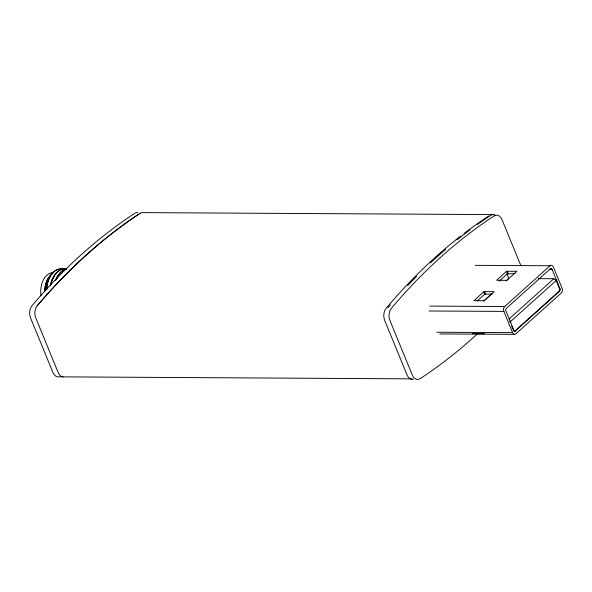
<?xml version="1.0" encoding="UTF-8"?>
<svg xmlns="http://www.w3.org/2000/svg" width="592" height="592" viewBox="0 0 592 592"><rect width="100%" height="100%" fill="white"/><g stroke="black" fill="none" stroke-linecap="round" stroke-linejoin="round"><path stroke-width="0.89" d="M44.837 290.887C45.096 284.138 47.271 276.523 53.295 272.734M46.139 289.421L46.516 285.869A19.869 13.15 87.6 0 1 50.083 276.723M50.253 285.788L51.696 280.697L54.301 276.124M55.678 280.223L58.475 275.591M63.07 376.875A9.25 6.26 -89.7 0 1 58.134 372.464L35.727 317.823A9.25 6.26 -89.7 0 1 37.178 305.805C67.177 270.64 101.395 239.005 139.941 213.394A9.25 6.26 -89.7 0 1 142.872 212.617L493.647 214.593M483.605 291.856L474.029 300.699L484.152 300.699L494.216 291.649L483.879 291.671L484.604 294.283L477.152 300.98M506.271 271.476L496.695 280.319L506.819 280.319L516.875 271.269L506.545 271.291L507.263 273.904L499.137 281.207M483.694 301.054L491.834 293.736M506.093 280.919L508.802 278.477L507.048 274.2M512.605 332.652L503.888 311.407A3.559 2.405 -89.7 0 1 504.702 306.515L550.035 265.756A3.559 2.405 -89.7 0 1 553.342 266.94L562.052 288.186A3.559 2.405 -89.7 0 1 561.238 293.077L515.906 333.836A3.559 2.405 -89.7 0 1 512.605 332.652L436.844 332.23M509.031 319.014L553.831 278.728L556.917 281.17M556.147 280.556L509.993 322.063L510.763 322.67M513.553 330.617A1.776 1.206 -89.7 0 0 515.01 330.847L559.1 291.197A1.776 1.206 -89.7 0 0 559.507 288.755L555.777 279.646L556.295 279.653M515.528 330.854L559.625 291.205A1.776 1.206 -89.7 0 0 560.032 288.755L552.062 269.33A1.776 1.206 -89.7 0 0 550.412 268.738L506.315 308.388A1.776 1.206 -89.7 0 0 505.908 310.837L513.878 330.262A1.776 1.206 -89.7 0 0 515.528 330.854L515.01 330.847M507.263 273.904L515.055 273.571M484.604 294.283L492.389 293.958M475.198 265.334L550.035 265.756M549.295 269.316L552.062 269.33M538.209 278.64L553.831 278.728M559.507 288.755L560.032 288.755M559.1 291.197L559.625 291.205M429.866 306.094L504.702 306.515M429.052 310.985L503.888 311.407M509.623 321.153L510.141 321.153M513.878 330.262L513.353 330.262L511.673 326.162M472.483 333.592L484.5 333.659M439.878 333.932L514.714 334.354M412.002 378.843L57.838 376.845A9.25 6.26 -89.7 0 1 52.895 372.435L30.488 317.793A9.25 6.26 -89.7 0 1 31.946 305.775A684.641 463.425 -89.7 0 1 134.702 213.364A9.25 6.26 -89.7 0 1 137.633 212.587M520.886 265.667L501.979 219.565A9.25 6.26 -89.7 0 0 494.105 215.939A684.641 463.425 -89.7 0 0 391.342 308.343A9.25 6.26 -89.7 0 0 389.891 320.368L412.298 375.002A9.25 6.26 -89.7 0 0 420.172 378.636A684.641 463.425 -89.7 0 0 477.522 333.762M507.203 271.106L508.202 273.534M484.537 291.486L485.536 293.913M413.497 379.257A9.25 6.26 -89.7 0 1 407.067 374.973L384.652 320.339A9.25 6.26 -89.7 0 1 386.11 308.314A684.641 463.425 -89.7 0 1 460.65 236.097M464.217 233.352A684.641 463.425 -89.7 0 1 488.866 215.91M50.387 285.899A22.614 15.288 87.5 0 1 50.712 284.108M51.09 284.626A22.614 15.222 87.6 0 1 51.711 282.044A22.614 15.007 87.9 0 1 54.338 275.961A22.614 14.815 88.7 0 1 60.325 270.063A22.614 14.719 89.6 0 1 65.046 268.916A22.614 14.711 -89.2 0 1 66.644 269.064M50.749 284.13A22.614 15 87.9 0 1 53.347 276.886A22.614 14.83 88.6 0 1 59.17 270.44A22.614 14.726 89.5 0 1 64.506 268.916A22.614 14.704 -89.5 0 1 66.319 269.094M64.054 270.13A22.614 14.704 -89.4 0 1 66.385 269.242M65.919 269.227A22.614 14.696 -89.7 0 0 63.588 270.107A22.614 14.748 89.3 0 0 59.37 273.534A22.614 14.896 88.3 0 0 55.53 280.445M64.054 270.1A22.614 14.748 89.3 0 0 59.836 273.534A22.614 14.896 88.3 0 0 56.61 278.884M62.456 269.034A22.614 14.704 -89.4 0 0 58.467 269.182A22.614 14.711 89.8 0 0 53.939 271.521A22.614 14.837 88.6 0 0 48.692 278.825A22.614 15 87.9 0 0 46.783 285.492M63.07 269.057A22.614 14.719 -89.1 0 0 59.452 269.079A22.614 14.711 89.9 0 0 55.929 270.44A22.614 14.748 89.3 0 0 51.371 274.88A22.614 14.874 88.4 0 0 48.196 281.54A22.614 15.059 87.8 0 0 46.879 289.555M46.428 289.118A22.614 15.244 87.6 0 1 46.798 285.499M44.711 291.131A18.966 12.839 -89.7 0 1 49.839 276.338M41.055 295.83A18.966 12.839 -89.7 0 1 53.036 272.483M37.178 305.805A684.641 463.425 -89.7 0 1 139.941 213.394M495.119 215A9.25 6.26 -89.7 0 0 490.709 215.377A684.641 463.425 -89.7 0 0 477.396 224.472M387.952 307.781A684.641 463.425 -89.7 0 1 390.372 304.939M407.659 285.67A684.641 463.425 -89.7 0 1 416.642 276.368M430.569 262.833A684.641 463.425 -89.7 0 1 445.717 249.276M457.091 239.834A684.641 463.425 -89.7 0 1 470.085 229.792"/></g></svg>
